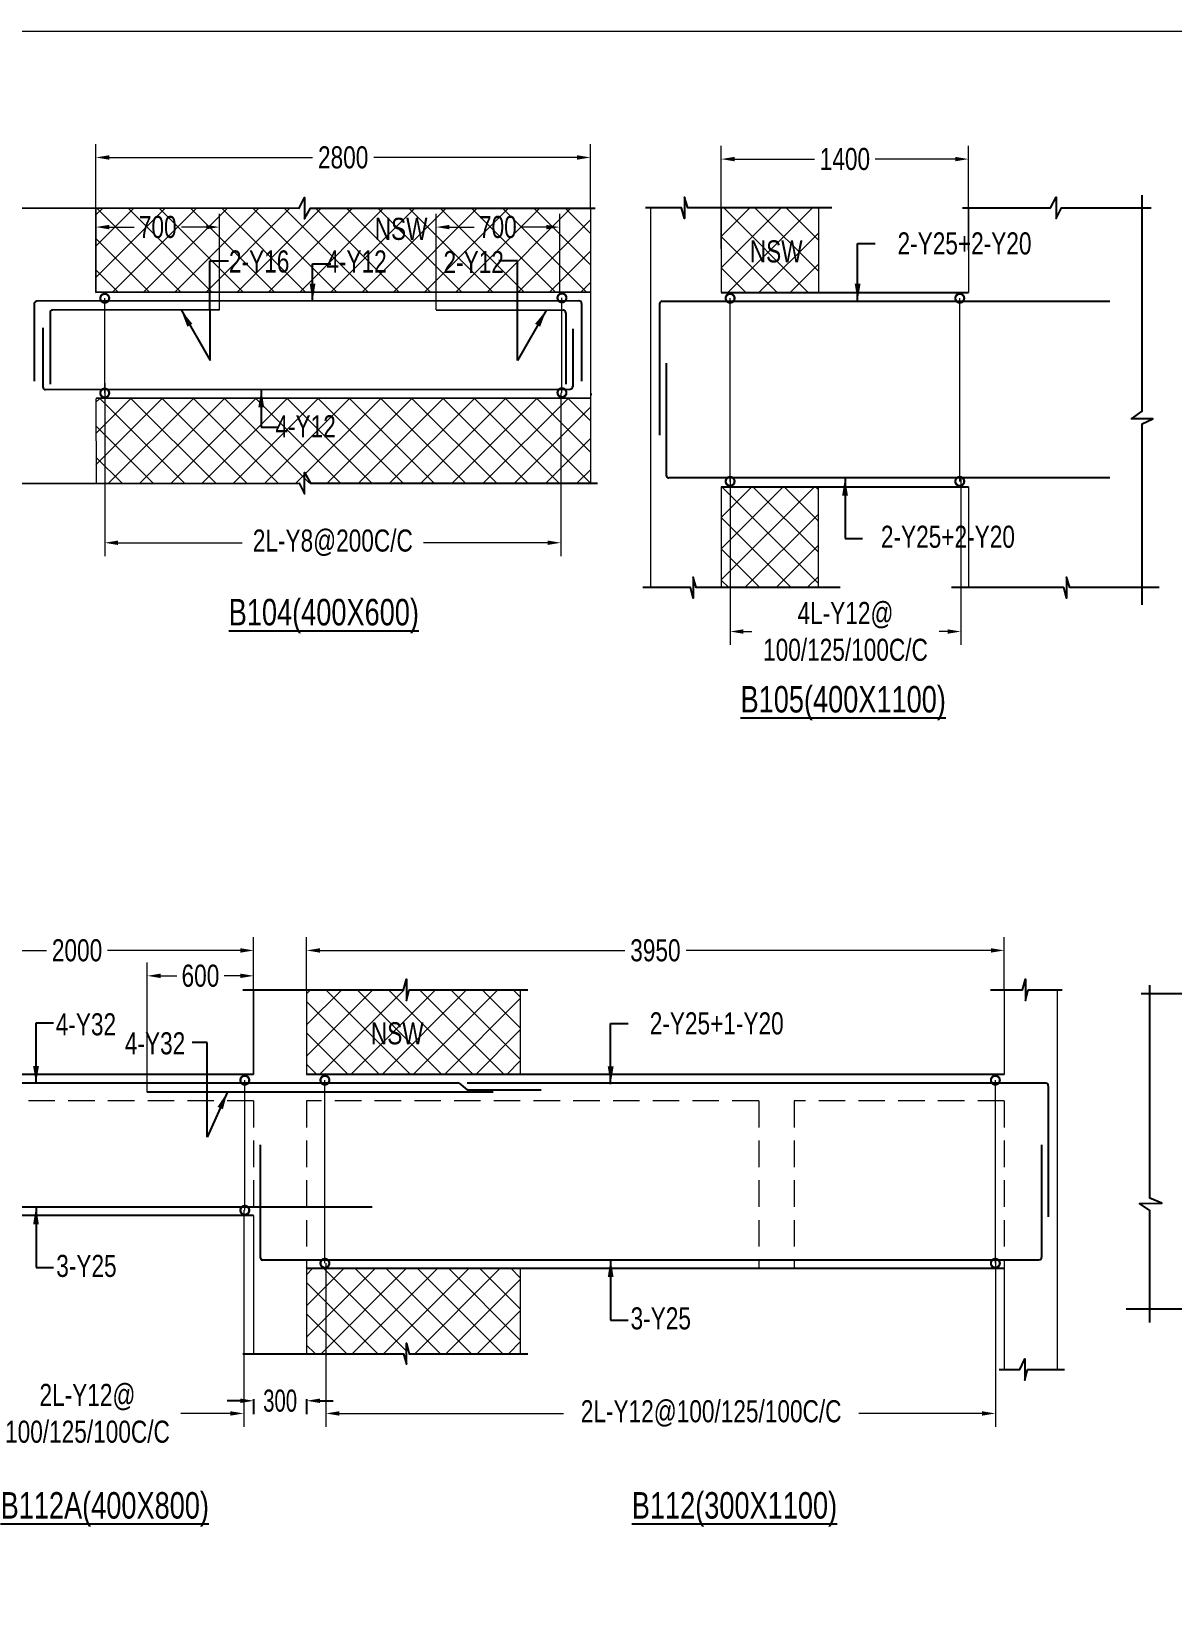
# Model space of a CAD drawing. Header units: millimetres. Extents: x -9667 to 132562, y -132456 to -91255.
# Drawn here: x 100364 to 106827, y -100625 to -91762 of the extents above; entities that cross this region are included whole.
import ezdxf

# ---------------------------------------------------------------- set-up
doc = ezdxf.new("R2010")
doc.units = ezdxf.units.MM
doc.header["$LTSCALE"] = 100
doc.header["$MEASUREMENT"] = 0
doc.linetypes.add('CONTINU', pattern=[0])
doc.linetypes.add('HIDDEN', pattern=[0.375, 0.25, -0.125])
doc.layers.get('Defpoints').update_dxf_attribs({"color": 1, "lineweight": 0})
for name, color, linetype in [('-S-BMNO', 1, 'Continuous'), ('-S-MISC', 8, 'Continuous'), ('-STR-BEAM', 7, 'CONTINU'), ('-STR-REINF', 3, 'Continuous')]:
    doc.layers.add(name, color=color, linetype=linetype)
for name, color, linetype, lineweight in [('-S-STIRRUPS DIM', 6, 'Continuous', 9), ('-S-STIRUP', 11, 'Continuous', 9), ('-S-TEXT', 6, 'Continuous', 0), ('-STR-COLUMN', 5, 'HIDDEN', 13), ('S-COL HATCH', 9, 'Continuous', 0), ('SLAB LINE', 254, 'HIDDEN', 20)]:
    doc.layers.add(name, color=color, linetype=linetype, lineweight=lineweight)
doc.styles.add('BEAM-LS', font='romans.shx', dxfattribs={"width": 0.8})
doc.styles.add('SOBHA', font='swisscl.ttf', dxfattribs={"width": 0.9})
doc.styles.add('sobha.sed', font='swisscl.ttf')
doc.dimstyles.new('S-50', dxfattribs={"dimscale": 50, "dimtxt": 2.5, "dimasz": 2, "dimexe": 0.5, "dimexo": 0.25, "dimgap": 0.25, "dimtad": 0, "dimdec": 0, "dimrnd": 0.0005, "dimzin": 0, "dimdsep": 46, "dimtxsty": 'sobha.sed', "dimblk": 'OBLIQUE', "dimcen": 0.09, "dimclrd": 8, "dimclre": 8, "dimclrt": 6, "dimadec": 0, "dimazin": 0, "dimtfac": 1, "dimtdec": 0, "dimtofl": 0, "dimtmove": 2, "dimatfit": 3, "dimfxl": 0.18, "dimtolj": 1, "dimtzin": 0, "dimlwd": -1, "dimlwe": -1, "dimarcsym": 0})
doc.dimstyles.new('S-DIM50', dxfattribs={"dimscale": 50, "dimtxt": 2.5, "dimasz": 1.5, "dimexe": 1.5, "dimexo": 1, "dimgap": 0.5, "dimtad": 0, "dimdec": 0, "dimzin": 0, "dimdsep": 46, "dimtxsty": 'SOBHA', "dimcen": 0.09, "dimclrd": 256, "dimclre": 256, "dimclrt": 6, "dimadec": 5, "dimazin": 0, "dimtfac": 1, "dimtdec": 0, "dimtofl": 0, "dimtmove": 0, "dimatfit": 3, "dimfxl": 0.18, "dimtolj": 1, "dimtzin": 0, "dimlwd": -1, "dimlwe": -1, "dimarcsym": 0})
doc.dimstyles.new('STIRUP', dxfattribs={"dimscale": 50, "dimtxt": 2.5, "dimasz": 2.2, "dimexe": 0, "dimexo": 0, "dimgap": 0.5, "dimtad": 0, "dimdec": 0, "dimzin": 0, "dimdsep": 46, "dimtxsty": 'BEAM-LS', "dimblk": 'DOTSMALL', "dimcen": 0.09, "dimclrd": 256, "dimclre": 256, "dimclrt": 256, "dimadec": 5, "dimazin": 0, "dimtfac": 1, "dimtdec": 0, "dimtofl": 0, "dimtmove": 0, "dimatfit": 3, "dimldrblk": 'DOTSMALL', "dimfxl": 0, "dimfxlon": 1, "dimtolj": 1, "dimtzin": 0, "dimlwd": -1, "dimlwe": -1, "dimarcsym": 0})
pattern_1 = [(45, (395687, 100911.47), (-88.388348, 88.388348), []), (135, (395687, 100911.47), (-88.388348, -88.388348), [])]

# ---------------------------------------------------------------- blocks, each defined once
blk = doc.blocks.new('*D315')
at = {"layer": '-S-STIRRUPS DIM', "color": 251, "transparency": 16777216}
for p, q in [((101923, -97188.6), (101923, -96891.1)), ((105873, -97188.6), (105873, -96891.1)), ((101998, -96966.1), (103724.6, -96966.1)), ((105798, -96966.1), (104071.4, -96966.1))]:
    blk.add_line(p, q, dxfattribs=at)
for points in [[(101998, -96953.6), (101998, -96978.6), (101923, -96966.1)], [(105798, -96953.6), (105798, -96978.6), (105873, -96966.1)]]:
    blk.add_solid(points, dxfattribs=at)
at = {"layer": 'Defpoints', "color": 0, "transparency": 16777216}
for p in [(105873, -96966.1), (101923, -97188.6), (105873, -97188.6)]:
    blk.add_point(p, dxfattribs=at)
at = {"layer": '-S-STIRRUPS DIM', "color": 6, "transparency": 16777216, "insert": (103898, -96966.1), "char_height": 125, "attachment_point": 5, "style": 'sobha.sed'}
blk.add_mtext('\\A1;3950', dxfattribs=at)
blk = doc.blocks.new('*D316')
at = {"layer": '-S-STIRRUPS DIM', "color": 251, "transparency": 16777216}
for p, q in [((99623, -97188.6), (99623, -96891.1)), ((101623, -97188.6), (101623, -96891.1)), ((99698, -96966.1), (100449.7, -96966.1)), ((101548, -96966.1), (100796.3, -96966.1))]:
    blk.add_line(p, q, dxfattribs=at)
for points in [[(99698, -96953.6), (99698, -96978.6), (99623, -96966.1)], [(101548, -96953.6), (101548, -96978.6), (101623, -96966.1)]]:
    blk.add_solid(points, dxfattribs=at)
at = {"layer": 'Defpoints', "color": 0, "transparency": 16777216}
for p in [(99623, -96966.1), (99623, -97188.6), (101623, -97188.6)]:
    blk.add_point(p, dxfattribs=at)
at = {"layer": '-S-STIRRUPS DIM', "color": 6, "transparency": 16777216, "insert": (100623, -96966.1), "char_height": 125, "attachment_point": 5, "style": 'sobha.sed'}
blk.add_mtext('\\A1;2000', dxfattribs=at)
blk = doc.blocks.new('*D317')
at = {"layer": '-S-STIRRUPS DIM', "color": 251, "transparency": 16777216}
for p, q in [((104271, -92994.4), (104271, -92410.5)), ((105671.2, -93001), (105671.2, -92410.5)), ((104346, -92485.5), (104799.2, -92485.5)), ((105596.2, -92485.5), (105143, -92485.5))]:
    blk.add_line(p, q, dxfattribs=at)
for points in [[(104346, -92473), (104346, -92498), (104271, -92485.5)], [(105596.2, -92473), (105596.2, -92498), (105671.2, -92485.5)]]:
    blk.add_solid(points, dxfattribs=at)
at = {"layer": 'Defpoints', "color": 0, "transparency": 16777216}
for p in [(105671.2, -92485.5), (104271, -92994.4), (105671.2, -93001)]:
    blk.add_point(p, dxfattribs=at)
at = {"layer": '-S-STIRRUPS DIM', "color": 6, "transparency": 16777216, "insert": (104971.1, -92485.5), "char_height": 125, "attachment_point": 5, "style": 'sobha.sed'}
blk.add_mtext('\\A1;1400', dxfattribs=at)
blk = doc.blocks.new('_Oblique')
at = {"color": 0, "linetype": 'ByBlock', "lineweight": -2}
blk.add_line((-0.5, -0.5), (0.5, 0.5), dxfattribs=at)
blk = doc.blocks.new('*D332')
at = {"layer": '-S-STIRRUPS DIM', "color": 251, "transparency": 16777216}
for p, q in [((100779.8, -93753.3), (100779.8, -94732.9)), ((103362.7, -93808.3), (103362.7, -94732.9)), ((100854.8, -94657.9), (101557.2, -94657.9)), ((103287.7, -94657.9), (102585.3, -94657.9))]:
    blk.add_line(p, q, dxfattribs=at)
for points in [[(100854.8, -94645.4), (100854.8, -94670.4), (100779.8, -94657.9)], [(103287.7, -94645.4), (103287.7, -94670.4), (103362.7, -94657.9)]]:
    blk.add_solid(points, dxfattribs=at)
at = {"layer": 'Defpoints', "color": 0, "transparency": 16777216}
for p in [(100779.8, -93753.3, 178586.6), (103362.7, -93808.3, 0), (103362.7, -94657.9)]:
    blk.add_point(p, dxfattribs=at)
at = {"layer": '-S-STIRRUPS DIM', "color": 6, "transparency": 16777216, "insert": (102071.3, -94657.9), "char_height": 125, "attachment_point": 5, "style": 'sobha.sed'}
blk.add_mtext('\\A1;2L-Y8@200C/C', dxfattribs=at)
blk = doc.blocks.new('_DotSmall')
at = {"color": 0, "linetype": 'ByBlock', "const_width": 0.5}
blk.add_lwpolyline([(-0.0625, 0, 1), (0.0625, 0, 1)], format="xyb", close=True, dxfattribs=at)
blk = doc.blocks.new('*D333')
at = {"layer": '-S-STIRUP', "ltscale": 100, "transparency": 16777216}
blk.add_line((100779.8, -93810.2), (100779.8, -93273.5), dxfattribs=at)
at = {"layer": 'Defpoints', "color": 0, "linetype": 'CONTINU', "ltscale": 100, "transparency": 16777216}
for p in [(100779.8, -93273.5), (100779.8, -93273.5), (100779.8, -93810.2)]:
    blk.add_point(p, dxfattribs=at)
at = {"layer": '-S-STIRUP', "linetype": 'CONTINU', "ltscale": 100, "transparency": 16777216, "xscale": 100, "yscale": 100, "zscale": 100}
for p, rotation in [((100779.8, -93273.5), 90), ((100779.8, -93810.2), 270)]:
    blk.add_blockref('_DotSmall', p, dxfattribs=dict(at, rotation=rotation))
blk = doc.blocks.new('*D334')
at = {"layer": '-S-STIRUP', "ltscale": 100, "transparency": 16777216}
blk.add_line((103368.9, -93808.2), (103368.9, -93271.4), dxfattribs=at)
at = {"layer": 'Defpoints', "color": 0, "linetype": 'CONTINU', "ltscale": 100, "transparency": 16777216}
for p in [(103368.9, -93271.4), (103368.9, -93271.4), (103368.9, -93808.2)]:
    blk.add_point(p, dxfattribs=at)
at = {"layer": '-S-STIRUP', "linetype": 'CONTINU', "ltscale": 100, "transparency": 16777216, "xscale": 100, "yscale": 100, "zscale": 100}
for p, rotation in [((103368.9, -93271.4), 90), ((103368.9, -93808.2), 270)]:
    blk.add_blockref('_DotSmall', p, dxfattribs=dict(at, rotation=rotation))
blk = doc.blocks.new('*D335')
at = {"layer": '-S-STIRRUPS DIM', "color": 251, "transparency": 16777216}
for p, q in [((100730, -92811.5), (100730, -92401.4)), ((103530, -92763.3), (103530, -92401.4)), ((100805, -92476.4), (101956.7, -92476.4)), ((103455, -92476.4), (102303.3, -92476.4))]:
    blk.add_line(p, q, dxfattribs=at)
for points in [[(100805, -92463.9), (100805, -92488.9), (100730, -92476.4)], [(103455, -92463.9), (103455, -92488.9), (103530, -92476.4)]]:
    blk.add_solid(points, dxfattribs=at)
at = {"layer": 'Defpoints', "color": 0, "transparency": 16777216}
for p in [(103530, -92476.4), (103530, -92763.3, 0), (100730, -92811.5, 0)]:
    blk.add_point(p, dxfattribs=at)
at = {"layer": '-S-STIRRUPS DIM', "color": 6, "transparency": 16777216, "insert": (102130, -92476.4), "char_height": 125, "attachment_point": 5, "style": 'sobha.sed'}
blk.add_mtext('\\A1;2800', dxfattribs=at)
blk = doc.blocks.new('*D297')
at = {"layer": '-S-STIRRUPS DIM', "color": 251, "transparency": 16777216}
for p, q in [((104321, -94298.5), (104321, -95235.5)), ((105627.7, -94290.5), (105627.7, -95235.5)), ((104396, -95160.5), (104444.7, -95160.5)), ((105552.7, -95160.5), (105504, -95160.5))]:
    blk.add_line(p, q, dxfattribs=at)
for points in [[(104396, -95148), (104396, -95173), (104321, -95160.5)], [(105552.7, -95148), (105552.7, -95173), (105627.7, -95160.5)]]:
    blk.add_solid(points, dxfattribs=at)
at = {"layer": 'Defpoints', "color": 0, "transparency": 16777216}
for p in [(104321, -94298.5, 0), (105627.7, -94290.5, 0), (104321, -95160.5)]:
    blk.add_point(p, dxfattribs=at)
at = {"layer": '-S-STIRRUPS DIM', "color": 6, "transparency": 16777216, "insert": (104974.3, -95160.5), "char_height": 125, "attachment_point": 5, "style": 'sobha.sed'}
blk.add_mtext('\\A1;4L-Y12@\\P100/125/100C/C', dxfattribs=at)
blk = doc.blocks.new('*D298')
at = {"layer": '-S-STIRUP', "ltscale": 100, "transparency": 16777216}
blk.add_line((105621.4, -94310.2), (105621.4, -93273.5), dxfattribs=at)
at = {"layer": 'Defpoints', "color": 0, "linetype": 'CONTINU', "ltscale": 100, "transparency": 16777216}
for p in [(105621.4, -93273.5), (105621.4, -93273.5), (105621.4, -94310.2)]:
    blk.add_point(p, dxfattribs=at)
at = {"layer": '-S-STIRUP', "linetype": 'CONTINU', "ltscale": 100, "transparency": 16777216, "xscale": 100, "yscale": 100, "zscale": 100}
for p, rotation in [((105621.4, -93273.5), 90), ((105621.4, -94310.2), 270)]:
    blk.add_blockref('_DotSmall', p, dxfattribs=dict(at, rotation=rotation))
blk = doc.blocks.new('*D299')
at = {"layer": '-S-STIRUP', "ltscale": 100, "transparency": 16777216}
blk.add_line((104321, -94310.2), (104321, -93273.5), dxfattribs=at)
at = {"layer": 'Defpoints', "color": 0, "linetype": 'CONTINU', "ltscale": 100, "transparency": 16777216}
for p in [(104321, -93273.5), (104321, -93273.5), (104321, -94310.2)]:
    blk.add_point(p, dxfattribs=at)
at = {"layer": '-S-STIRUP', "linetype": 'CONTINU', "ltscale": 100, "transparency": 16777216, "xscale": 100, "yscale": 100, "zscale": 100}
for p, rotation in [((104321, -93273.5), 90), ((104321, -94310.2), 270)]:
    blk.add_blockref('_DotSmall', p, dxfattribs=dict(at, rotation=rotation))
blk = doc.blocks.new('*D341')
at = {"layer": '-S-STIRRUPS DIM', "color": 251, "transparency": 16777216}
for p, q in [((99666.5, -98417.7), (99666.5, -99662.7)), ((101566.8, -98437.4), (101566.8, -99662.7)), ((99741.5, -99587.7), (100152.3, -99587.7)), ((101491.8, -99587.7), (101211.7, -99587.7))]:
    blk.add_line(p, q, dxfattribs=at)
for points in [[(99741.5, -99575.2), (99741.5, -99600.2), (99666.5, -99587.7)], [(101491.8, -99575.2), (101491.8, -99600.2), (101566.8, -99587.7)]]:
    blk.add_solid(points, dxfattribs=at)
at = {"layer": 'Defpoints', "color": 0, "transparency": 16777216}
for p in [(99666.5, -98417.7, 0), (101566.8, -98437.4, 0), (101566.8, -99587.7)]:
    blk.add_point(p, dxfattribs=at)
at = {"layer": '-S-STIRRUPS DIM', "color": 6, "transparency": 16777216, "insert": (100682, -99587.7), "char_height": 125, "attachment_point": 5, "style": 'sobha.sed'}
blk.add_mtext('\\A1;2L-Y12@\\P100/125/100C/C', dxfattribs=at)
blk = doc.blocks.new('*D343')
at = {"layer": '-S-STIRUP', "ltscale": 100, "transparency": 16777216}
blk.add_line((105823, -98737.4), (105823, -97700.7), dxfattribs=at)
at = {"layer": 'Defpoints', "color": 0, "linetype": 'CONTINU', "ltscale": 100, "transparency": 16777216}
for p in [(105823, -97700.7), (105823, -97700.7), (105823, -98737.4)]:
    blk.add_point(p, dxfattribs=at)
at = {"layer": '-S-STIRUP', "linetype": 'CONTINU', "ltscale": 100, "transparency": 16777216, "xscale": 100, "yscale": 100, "zscale": 100}
for p, rotation in [((105823, -97700.7), 90), ((105823, -98737.4), 270)]:
    blk.add_blockref('_DotSmall', p, dxfattribs=dict(at, rotation=rotation))
blk = doc.blocks.new('*D344')
at = {"layer": '-S-STIRUP', "ltscale": 100, "transparency": 16777216}
blk.add_line((101573, -98437.4), (101573, -97700.7), dxfattribs=at)
at = {"layer": 'Defpoints', "color": 0, "linetype": 'CONTINU', "ltscale": 100, "transparency": 16777216}
for p in [(101573, -97700.7), (101573, -97700.7), (101573, -98437.4)]:
    blk.add_point(p, dxfattribs=at)
at = {"layer": '-S-STIRUP', "linetype": 'CONTINU', "ltscale": 100, "transparency": 16777216, "xscale": 100, "yscale": 100, "zscale": 100}
for p, rotation in [((101573, -97700.7), 90), ((101573, -98437.4), 270)]:
    blk.add_blockref('_DotSmall', p, dxfattribs=dict(at, rotation=rotation))
blk = doc.blocks.new('*D345')
at = {"layer": '-S-STIRUP', "ltscale": 100, "transparency": 16777216}
blk.add_line((102026.5, -98737.4), (102026.5, -97700.7), dxfattribs=at)
at = {"layer": 'Defpoints', "color": 0, "linetype": 'CONTINU', "ltscale": 100, "transparency": 16777216}
for p in [(102026.5, -97700.7), (102026.5, -97700.7), (102026.5, -98737.4)]:
    blk.add_point(p, dxfattribs=at)
at = {"layer": '-S-STIRUP', "linetype": 'CONTINU', "ltscale": 100, "transparency": 16777216, "xscale": 100, "yscale": 100, "zscale": 100}
for p, rotation in [((102026.5, -97700.7), 90), ((102026.5, -98737.4), 270)]:
    blk.add_blockref('_DotSmall', p, dxfattribs=dict(at, rotation=rotation))
blk = doc.blocks.new('*D346')
at = {"layer": '-S-STIRRUPS DIM', "color": 251, "transparency": 16777216}
for p, q in [((105823, -98717.7), (105823, -99662.7)), ((102032.7, -98737.4), (102032.7, -99662.7)), ((102107.7, -99587.7), (103377.8, -99587.7)), ((105748, -99587.7), (105049.7, -99587.7))]:
    blk.add_line(p, q, dxfattribs=at)
for points in [[(102107.7, -99575.2), (102107.7, -99600.2), (102032.7, -99587.7)], [(105748, -99575.2), (105748, -99600.2), (105823, -99587.7)]]:
    blk.add_solid(points, dxfattribs=at)
at = {"layer": 'Defpoints', "color": 0, "transparency": 16777216}
for p in [(105823, -98717.7, 0), (102032.7, -98737.4, 178586.6), (105823, -99587.7)]:
    blk.add_point(p, dxfattribs=at)
at = {"layer": '-S-STIRRUPS DIM', "color": 6, "transparency": 16777216, "insert": (104213.7, -99587.7), "char_height": 125, "attachment_point": 5, "style": 'sobha.sed'}
blk.add_mtext('\\A1;2L-Y12@100/125/100C/C', dxfattribs=at)
blk = doc.blocks.new('*D419')
at = {"layer": '-S-STIRRUPS DIM', "color": 251, "transparency": 16777216}
for p, q in [((101020.7, -97767.7), (101020.7, -97034.9)), ((101623, -97667.7), (101623, -97034.9)), ((101095.7, -97109.9), (101187.4, -97109.9)), ((101548, -97109.9), (101456.3, -97109.9))]:
    blk.add_line(p, q, dxfattribs=at)
for points in [[(101095.7, -97097.4), (101095.7, -97122.4), (101020.7, -97109.9)], [(101548, -97097.4), (101548, -97122.4), (101623, -97109.9)]]:
    blk.add_solid(points, dxfattribs=at)
at = {"layer": 'Defpoints', "color": 0, "transparency": 16777216}
for p in [(101623, -97109.9), (101623, -97667.7, 0), (101020.7, -97767.7, 0)]:
    blk.add_point(p, dxfattribs=at)
at = {"layer": '-S-STIRRUPS DIM', "color": 6, "transparency": 16777216, "insert": (101321.8, -97109.9), "char_height": 125, "attachment_point": 5, "style": 'sobha.sed'}
blk.add_mtext('\\A1;600', dxfattribs=at)
blk = doc.blocks.new('*D703')
at = {"layer": '-S-STIRRUPS DIM', "color": 251, "transparency": 16777216}
for p, q in [((100730, -93240.5), (100730, -92795.5)), ((101430.1, -93339.7), (101430.1, -92795.5)), ((100805, -92870.5), (100946.2, -92870.5)), ((101355.1, -92870.5), (101213.9, -92870.5))]:
    blk.add_line(p, q, dxfattribs=at)
for points in [[(100805, -92858), (100805, -92883), (100730, -92870.5)], [(101355.1, -92858), (101355.1, -92883), (101430.1, -92870.5)]]:
    blk.add_solid(points, dxfattribs=at)
at = {"layer": 'Defpoints', "color": 0, "transparency": 16777216}
for p in [(101430.1, -92870.5), (100730, -93240.5, 0), (101430.1, -93339.7, 0)]:
    blk.add_point(p, dxfattribs=at)
at = {"layer": '-S-STIRRUPS DIM', "color": 6, "transparency": 16777216, "insert": (101080.1, -92870.5), "char_height": 125, "attachment_point": 5, "style": 'sobha.sed'}
blk.add_mtext('\\A1;700', dxfattribs=at)
blk = doc.blocks.new('*D704')
at = {"layer": '-S-STIRRUPS DIM', "color": 251, "transparency": 16777216}
for p, q in [((102655.9, -93339.7), (102655.9, -92795.5)), ((103356, -93240.5), (103356, -92795.5)), ((102730.9, -92870.5), (102872.1, -92870.5)), ((103281, -92870.5), (103139.8, -92870.5))]:
    blk.add_line(p, q, dxfattribs=at)
for points in [[(102730.9, -92858), (102730.9, -92883), (102655.9, -92870.5)], [(103281, -92858), (103281, -92883), (103356, -92870.5)]]:
    blk.add_solid(points, dxfattribs=at)
at = {"layer": 'Defpoints', "color": 0, "transparency": 16777216}
for p in [(102655.9, -92870.5), (103356, -93240.5, 0), (102655.9, -93339.7, 0)]:
    blk.add_point(p, dxfattribs=at)
at = {"layer": '-S-STIRRUPS DIM', "color": 6, "transparency": 16777216, "insert": (103005.9, -92870.5), "char_height": 125, "attachment_point": 5, "style": 'sobha.sed'}
blk.add_mtext('\\A1;700', dxfattribs=at)
blk = doc.blocks.new('*D807')
at = {"transparency": 16777216}
for p, q in [((101548, -99516), (101473, -99516)), ((101623, -99507), (101623, -99591)), ((101923, -99507), (101923, -99591)), ((101998, -99516), (102073, -99516))]:
    blk.add_line(p, q, dxfattribs=at)
for points in [[(101548, -99503.5), (101548, -99528.5), (101623, -99516)], [(101998, -99503.5), (101998, -99528.5), (101923, -99516)]]:
    blk.add_solid(points, dxfattribs=at)
at = {"layer": 'Defpoints', "color": 0, "transparency": 16777216}
for p in [(101623, -99246.8, 0), (101923, -99246.8, 0), (101923, -99516)]:
    blk.add_point(p, dxfattribs=at)
at = {"color": 6, "transparency": 16777216, "insert": (101773, -99516), "char_height": 125, "attachment_point": 5, "style": 'SOBHA'}
blk.add_mtext('\\A1;300', dxfattribs=at)

msp = doc.modelspace()

# ---------------------------------------------------------------- hatches: boundary and pattern name
at = {"layer": 'S-COL HATCH'}
h = msp.add_hatch(dxfattribs=at)
h.set_pattern_fill('ANSI37', color=252, scale=1000)
h.set_pattern_definition([(45, (282654.76, 13286.02), (-88.38835, 88.38835), []), (135, (282654.76, 13286.02), (-88.38835, -88.38835), [])])
h.paths.add_polyline_path([(103530, -93840.5), (100730, -93840.5), (100730, -94320.5), (103530, -94320.5)])
h.paths.add_polyline_path([(100730, -93240.5), (103529.9, -93240.5), (103529.9, -92763.3), (100730, -92763.3)])
h = msp.add_hatch(dxfattribs=at)
h.set_pattern_fill('ANSI37', color=252, scale=1000)
h.set_pattern_definition(pattern_1)
h.paths.add_polyline_path([(104821, -93240.5), (104271, -93240.5), (104271, -92761.4), (104821, -92761.4)])
h = msp.add_hatch(dxfattribs=at)
h.set_pattern_fill('ANSI37', color=252, scale=1000)
h.set_pattern_definition(pattern_1)
h.paths.add_polyline_path([(104821, -94343.2), (104271, -94343.2), (104271, -94911.4), (104821, -94911.4)])
h = msp.add_hatch(dxfattribs=at)
h.set_pattern_fill('ANSI37', color=252, scale=1000)
h.set_pattern_definition([(45, (295471.01, 64870.85), (-88.38835, 88.38835), []), (135, (295471.01, 64870.85), (-88.38835, -88.38835), [])])
h.paths.add_polyline_path([(103133, -98767.7), (101923, -98767.7), (101923, -99246.8), (102488.1, -99246.8), (102488.1, -99189), (102502.6, -99246.8), (103133, -99246.8)])
h.paths.add_polyline_path([(103133, -97188.6), (102503.3, -97188.6), (102488.1, -97249.1), (102488.1, -97188.6), (101923, -97188.6), (101923, -97667.7), (103133, -97667.7)])

# ---------------------------------------------------------------- linework, layer by layer
at = {"layer": '-S-MISC', "linetype": 'ByBlock', "ltscale": 1000, "elevation": 0}
for points in [[(100261.8, -92761.4), (101880.5, -92763.3), (101911.4, -92703.6), (101911.4, -92823.8), (101944.2, -92763.3), (103556.8, -92763.3)], [(104898, -92761.4), (104081.3, -92761.4), (104061.9, -92701.8), (104061.9, -92821.9), (104046.7, -92761.4), (103842, -92761.4)], [(105637, -92761.4), (106135.7, -92761.4), (106166.6, -92701.8), (106166.6, -92821.9), (106197.4, -92761.4), (106705, -92761.4)], [(106654.2, -95008.5), (106654.2, -93984.8), (106713.9, -93956.3), (106593.7, -93956.3), (106654.2, -93912.2), (106654.2, -92690.5)], [(100268.8, -94322.3), (101880.5, -94320.5), (101911.4, -94380.2), (101911.4, -94260), (101944.2, -94320.5), (103570.8, -94320.5)], [(104944, -94911.4), (104128.5, -94911.4), (104111, -94851.8), (104111, -94971.9), (104095.9, -94911.4), (103827, -94911.4)], [(106749.8, -94911.4), (106245, -94911.4), (106225.5, -94851.8), (106225.5, -94971.9), (106210.4, -94911.4), (105575.4, -94911.4)], [(101561, -97188.6), (102471.7, -97188.6), (102488.1, -97128.9), (102488.1, -97249.1), (102503.3, -97188.6), (103176, -97188.6)], [(105796, -97188.6), (105976.7, -97188.6), (105993.1, -97128.9), (105993.1, -97249.1), (106008.3, -97188.6), (106202, -97188.6)], [(106698.3, -99073.2), (106697.9, -98438.8), (106638.7, -98398.2), (106764.9, -98396.7), (106698.3, -98368.3), (106698.3, -97162.4)], [(108686.9, -97211.9), (107282.8, -97211.9), (107252, -97152.3), (107252, -97272.5), (107217.6, -97211.9), (106648.7, -97211.9)], [(108634.3, -98997.3), (107237.2, -98997.3), (107206.3, -98937.7), (107206.3, -99057.8), (107169.6, -98997.3), (106563.7, -98997.3)], [(101561, -99249.5), (102471.7, -99249.5), (102488.1, -99309.2), (102488.1, -99189), (102503.3, -99249.5), (103176, -99249.5)], [(105844, -99338.6), (105961.5, -99338.6), (105990, -99278.9), (105990, -99399.1), (106005.1, -99338.6), (106214, -99338.6)]]:
    msp.add_lwpolyline(points, dxfattribs=at)
at = {"layer": '-STR-BEAM'}
for p, q in [((103530, -93238.4, 0), (100730, -93240.5, 0)), ((104271, -93240.5, 0), (105671.2, -93240.5, 0)), ((103530.4, -93838.4, 0), (100730.4, -93840.5, 0)), ((104271, -94340.5, 0), (105671.2, -94340.5, 0)), ((101623, -97667.7, 0), (99623, -97667.7, 0)), ((105873, -97667.7, 0), (101923, -97667.7, 0)), ((101623, -98467.7, 0), (99623, -98467.7, 0)), ((105873, -98767.7, 0), (101923, -98767.7, 0))]:
    msp.add_line(p, q, dxfattribs=at)
at = {"layer": '-STR-COLUMN', "linetype": 'Continuous', "ltscale": 10}
for p, q in [((100730, -92761.4, 0), (100730, -93240.5, 0)), ((103530, -92759.1, 0), (103530, -94320.5, 0)), ((103871, -92761.4, 0), (103871, -94911.4, 0)), ((104271, -92761.4, 0), (104271, -93240.5, 0)), ((104821, -92761.4, 0), (104821, -93240.5, 0)), ((105671.2, -92761.4, 0), (105671.2, -93240.5, 0)), ((100730, -93840.5, 0), (100730.6, -94321.9, 0)), ((104271, -94340.5, 0), (104271, -94911.4, 0)), ((104821, -94911.4, 0), (104821, -94343.2, 0)), ((105671.2, -94340.5, 0), (105671.2, -94911.4, 0)), ((101623, -97188.6, 0), (101623, -97667.7, 0)), ((101923, -97188.6, 0), (101923, -97667.7, 0)), ((103133, -97188.6, 0), (103133, -97667.7, 0)), ((105873, -97188.6, 0), (105873, -97667.7, 0)), ((106173, -97188.6, 0), (106173, -99338.6, 0)), ((101623, -98467.7, 0), (101623, -99246.8, 0)), ((101923, -98767.7, 0), (101923, -99246.8, 0)), ((103133, -98767.7, 0), (103133, -99246.8, 0)), ((105873, -98767.7, 0), (105873, -99338.6, 0))]:
    msp.add_line(p, q, dxfattribs=at)
at = {"layer": '-STR-REINF', "ltscale": 10}
for p, q in [((100380, -93305.5, 0), (100380, -93743, 0)), ((103465, -93288.2, 0), (100395, -93290.5, 0)), ((103480, -93303.2, 0), (103480, -93743, 0)), ((103921, -93305.5, 0), (103921, -94048, 0)), ((103935.5, -93290.5, 0), (106471.2, -93290.5, 0)), ((100470, -93355.4, 0), (100470, -93760.5, 0)), ((101430, -93339.7, 0), (100485, -93340.4, 0)), ((102656, -93339.7, 0), (103375, -93340.4, 0)), ((103390, -93355.4, 0), (103390, -93760.5, 0)), ((100430, -93440, 0), (100430, -93775.5, 0)), ((103430, -93447, 0), (103430, -93773.2, 0)), ((103959, -93640.5, 0), (103959, -94275.5, 0)), ((100445, -93790.5, 0), (103415, -93788.2, 0)), ((103537.2, -93818.2, 0), (103536.7, -93818.2, 0)), ((106471.2, -94290.5, 0), (103974, -94290.5, 0)), ((102787, -97717.7, 0), (98823, -97717.7, 0)), ((106108.5, -97717.7, 0), (102832, -97717.7, 0)), ((106123, -97732.7, 0), (106123, -98475.1, 0)), ((102980, -97767.7, 0), (101020.7, -97767.7, 0)), ((101660, -98067.7, 0), (101660, -98702.7, 0)), ((106085, -98067.7, 0), (106085, -98702.7, 0)), ((98823, -98417.7, 0), (102295, -98417.7, 0)), ((101666, -98717.7, 0), (106070, -98717.7, 0))]:
    msp.add_line(p, q, dxfattribs=at)
at = {"layer": '-STR-REINF', "ltscale": 10, "elevation": 0}
msp.add_lwpolyline([(102787, -97717.7), (102832, -97756), (103252, -97756)], dxfattribs=at)
at = {"layer": '-STR-REINF', "ltscale": 10}
for centre, start, end in [((100395, -93305.5, 0), 90, 180), ((103465, -93303.2, 0), 0, 90), ((103936, -93305.5, 0), 90, 180), ((100485, -93355.4, 0), 90.07142, 180), ((103375, -93355.4, 0), 0, 89.92858), ((100445, -93775.5, 0), 180, 270), ((103415, -93773.2, 0), 270, 0), ((103974, -94275.5, 0), 180, 270), ((106108, -97732.7, 0), 0, 90), ((101675, -98702.7, 0), 180, 270), ((106070, -98702.7, 0), 270, 0)]:
    msp.add_arc(centre, 15, start, end, dxfattribs=at)
at = {"layer": 'Defpoints'}
msp.add_lwpolyline([(82583.5, -91762), (117294.3, -91762), (117294.3, -118989.9), (82583.5, -118989.9)], close=True, dxfattribs=at)
at = {"layer": 'SLAB LINE', "color": 8, "linetype": 'HIDDEN', "ltscale": 6}
for p, q in [((101623, -97817.7, 0), (99623, -97817.7, 0)), ((101623, -97817.7, 0), (101623, -98467.7, 0)), ((104483, -97817.7, 0), (101923, -97817.7, 0)), ((101923, -97817.7, 0), (101923, -98767.7, 0)), ((104483, -97817.7, 0), (104483, -98767.7, 0)), ((105873, -97817.7, 0), (104683, -97817.7, 0)), ((104683, -97817.7, 0), (104683, -98767.7, 0)), ((105873, -97817.7, 0), (105873, -98767.7, 0))]:
    msp.add_line(p, q, dxfattribs=at)

# ---------------------------------------------------------------- texts
at = {"layer": '-S-BMNO', "color": 4, "linetype": 'Continuous', "style": 'sobha.sed'}
for s, p in [('%%UB104(400X600)', (101482, -95125.8)), ('%%UB105(400X1100)', (104380.3, -95618.9, 0)), ('%%UB112A(400X800)', (100190.4, -100183.1, 0)), ('%%UB112(300X1100)', (103764.4, -100183.1, 0))]:
    msp.add_text(s, height=150, dxfattribs=at).set_placement(p)
at = {"layer": '-S-TEXT', "color": 6, "style": 'sobha.sed'}
for p in [(102308.8, -92943, 0), (104432.6, -93070.5, 0), (102287, -97497.7, 0)]:
    msp.add_text('NSW', height=125, dxfattribs=at).set_placement(p)
at = {"layer": '-S-TEXT', "color": 6, "char_height": 125, "style": 'sobha.sed'}
for s, insert, attachment_point in [('\\A1;2-Y25+2-Y20', (106027.7, -92900.3, 0), 3), ('\\A1;2-Y16', (101825.3, -93002.7, 0), 3), ('\\A1;4-Y12', (102034.7, -93002.7, 0), 1), ('\\A1;2-Y12', (102698.1, -93006.2), 1), ('\\A1;4-Y12', (101746.3, -93935.8), 1), ('\\A1;2-Y25+2-Y20', (105933.7, -94561.3, 0), 3), ('\\A1;2-Y25+1-Y20', (104624.5, -97316.5, 0), 3), ('\\A1;4-Y32', (100844.2, -97448.5, 0), 9), ('\\A1;4-Y32', (100893.8, -97429.4, 0), 1), ('\\A1;3-Y25', (100847.2, -98689.6, 0), 3), ('\\A1;3-Y25', (104099.3, -98986.8, 0), 3)]:
    msp.add_mtext(s, dxfattribs=dict(at, insert=insert, attachment_point=attachment_point))

# ---------------------------------------------------------------- dimensions: what is measured, and where the dimension line sits
at = {"layer": '-S-STIRRUPS DIM'}
for base, p1, p2, picture, middle in [((103530, -92476.4), (100730, -92811.5, 0), (103530, -92763.3, 0), '*D335', (102130, -92476.4)), ((105671.2, -92485.5, 0), (104271, -92994.4, 0), (105671.2, -93001, 0), '*D317', (104971.1, -92485.5, 0)), ((101430.1, -92870.5, 0), (100730, -93240.5, 0), (101430.1, -93339.7, 0), '*D703', (101080.1, -92870.5, 0)), ((105873, -96966.1, 0), (101923, -97188.6, 0), (105873, -97188.6, 0), '*D315', (103898, -96966.1, 0)), ((101623, -97109.9, 0), (101020.7, -97767.7, 0), (101623, -97667.7, 0), '*D419', (101321.8, -97109.9, 0))]:
    dim = msp.add_linear_dim(base=base, p1=p1, p2=p2, dimstyle='S-DIM50', override={"dimscale": 1, "dimtxt": 125, "dimasz": 75, "dimexe": 75, "dimexo": 0, "dimgap": 25, "dimrnd": 5, "dimtxsty": 'sobha.sed', "dimsah": 1, "dimcen": 4.5, "dimclrd": 251, "dimclre": 251, "dimfxl": 75}, dxfattribs=at)
    dim.commit()
    dim.dimension.update_dxf_attribs({"geometry": picture, "text_midpoint": middle})
for base, p1, p2, picture, middle in [((102655.9, -92870.5, 0), (103356, -93240.5, 0), (102655.9, -93339.7, 0), '*D704', (103005.9, -92870.5, 0)), ((99623, -96966.1, 0), (101623, -97188.6, 0), (99623, -97188.6, 0), '*D316', (100623, -96966.1, 0))]:
    dim = msp.add_linear_dim(base=base, p1=p1, p2=p2, angle=180, dimstyle='S-DIM50', override={"dimscale": 1, "dimtxt": 125, "dimasz": 75, "dimexe": 75, "dimexo": 0, "dimgap": 25, "dimrnd": 5, "dimtxsty": 'sobha.sed', "dimsah": 1, "dimcen": 4.5, "dimclrd": 251, "dimclre": 251, "dimfxl": 75}, dxfattribs=at)
    dim.commit()
    dim.dimension.update_dxf_attribs({"geometry": picture, "text_midpoint": middle})
dim = msp.add_linear_dim(base=(103362.7, -94657.9), p1=(100779.8, -93753.3, 178586.6), p2=(103362.7, -93808.3, 0), text='2L-Y8@200C/C', dimstyle='S-DIM50', override={"dimscale": 1, "dimtxt": 125, "dimasz": 75, "dimexe": 75, "dimexo": 0, "dimgap": 25, "dimtxsty": 'sobha.sed', "dimsah": 1, "dimcen": 4.5, "dimclrd": 251, "dimclre": 251, "dimfxl": 75}, dxfattribs=at)
dim.commit()
dim.dimension.update_dxf_attribs({"geometry": '*D332', "text_midpoint": (102071.3, -94657.9)})
dim = msp.add_linear_dim(base=(104321, -95160.5, 0), p1=(105627.7, -94290.5, 0), p2=(104321, -94298.5, 0), angle=180, text='4L-Y12@\\P100/125/100C/C', dimstyle='S-DIM50', override={"dimscale": 1, "dimtxt": 125, "dimasz": 75, "dimexe": 75, "dimexo": 0, "dimgap": 25, "dimtxsty": 'sobha.sed', "dimsah": 1, "dimcen": 4.5, "dimclrd": 251, "dimclre": 251, "dimfxl": 75}, dxfattribs=at)
dim.commit()
dim.dimension.update_dxf_attribs({"geometry": '*D297', "text_midpoint": (104974.3, -95160.5, 0), "dimtype": 160})
for base, p1, p2, text, picture, middle in [((101566.8, -99587.7, 0), (99666.5, -98417.7, 0), (101566.8, -98437.4, 0), '2L-Y12@\\P100/125/100C/C', '*D341', (100682, -99587.7, 0)), ((105823, -99587.7, 0), (102032.7, -98737.4, 178586.6), (105823, -98717.7, 0), '2L-Y12@100/125/100C/C', '*D346', (104213.7, -99587.7, 0))]:
    dim = msp.add_linear_dim(base=base, p1=p1, p2=p2, text=text, dimstyle='S-DIM50', override={"dimscale": 1, "dimtxt": 125, "dimasz": 75, "dimexe": 75, "dimexo": 0, "dimgap": 25, "dimtxsty": 'sobha.sed', "dimsah": 1, "dimcen": 4.5, "dimclrd": 251, "dimclre": 251, "dimfxl": 75}, dxfattribs=at)
    dim.commit()
    dim.dimension.update_dxf_attribs({"geometry": picture, "text_midpoint": middle, "dimtype": 160})
at = {"layer": '-S-STIRUP', "linetype": 'CONTINU', "ltscale": 100}
for base, p1, p2, picture, middle in [((103368.9, -93271.4, 0), (103368.9, -93808.2, 0), (103368.9, -93271.4, 0), '*D334', (103368.9, -93539.8, 0)), ((100779.8, -93273.5, 178586.6), (100779.8, -93810.2, 178586.6), (100779.8, -93273.5, 178586.6), '*D333', (100779.8, -93541.9, 178586.6)), ((104321, -93273.5, 0), (104321, -94310.2, 0), (104321, -93273.5, 0), '*D299', (104321, -93791.9, 0)), ((105621.4, -93273.5, 178586.6), (105621.4, -94310.2, 178586.6), (105621.4, -93273.5, 178586.6), '*D298', (105621.4, -93791.9, 178586.6)), ((101573, -97700.7, 0), (101573, -98437.4, 0), (101573, -97700.7, 0), '*D344', (101573, -98069.1, 0)), ((102026.5, -97700.7, 178586.6), (102026.5, -98737.4, 178586.6), (102026.5, -97700.7, 178586.6), '*D345', (102026.5, -98219.1, 178586.6)), ((105823, -97700.7, 0), (105823, -98737.4, 0), (105823, -97700.7, 0), '*D343', (105823, -98219.1, 0))]:
    dim = msp.add_linear_dim(base=base, p1=p1, p2=p2, angle=90, text=' ', dimstyle='STIRUP', override={"dimasz": 2}, dxfattribs=at)
    dim.commit()
    dim.dimension.update_dxf_attribs({"geometry": picture, "text_midpoint": middle})
at = {"color": 1}
dim = msp.add_linear_dim(base=(101923, -99516), p1=(101623, -99246.8, 0), p2=(101923, -99246.8, 0), dimstyle='S-DIM50', override={"dimfxlon": 1, "dimarcsym": 2}, dxfattribs=at)
dim.commit()
dim.dimension.update_dxf_attribs({"geometry": '*D807', "text_midpoint": (101773, -99516)})

# ---------------------------------------------------------------- leaders
at = {"layer": '-S-MISC'}
for points in [[(105043.2, -93290.5, 0), (105043.2, -92962.8, 0), (105142.2, -92962.8, 0)], [(101212, -93339.8, 0), (101376.5, -93626, 0), (101375.6, -93061.5, 0), (101481.1, -93061.5, 0)], [(103281, -93339.8, 0), (103116.5, -93626, 0), (103117.4, -93061.5, 0), (103011.9, -93061.5, 0)], [(104971.8, -94290.5, 0), (104971.8, -94634.3, 0), (105070.8, -94634.3, 0)], [(100390.8, -97720.4, 0), (100390.8, -97376.6, 0), (100489.8, -97376.6, 0)], [(103644.7, -97723.1, 0), (103644.7, -97379.4, 0), (103743.8, -97379.4, 0)], [(101475, -97767.1, 0), (101359.5, -98024, 0), (101359.5, -97488.1, 0), (101274.1, -97488.1, 0)], [(100390.8, -98417.7, 0), (100390.8, -98761.5, 0), (100489.8, -98761.5, 0)], [(103644.7, -98715, 0), (103644.7, -99058.8, 0), (103743.8, -99058.8, 0)]]:
    msp.add_leader(points, dimstyle='S-50', dxfattribs=at)
at = {"layer": '-S-MISC', "annotation_type": 0, "has_hookline": 1, "hookline_direction": 1}
for points, text_width in [([(101956.7, -93290.5), (101956.7, -93077.8), (102060.1, -93077.8)], 353), ([(101666.2, -93790.5), (101666.2, -94003.3), (101765.3, -94003.3)], 354.8)]:
    msp.add_leader(points, dimstyle='S-50', dxfattribs=dict(at, text_width=text_width))

doc.saveas('drawing.dxf')
